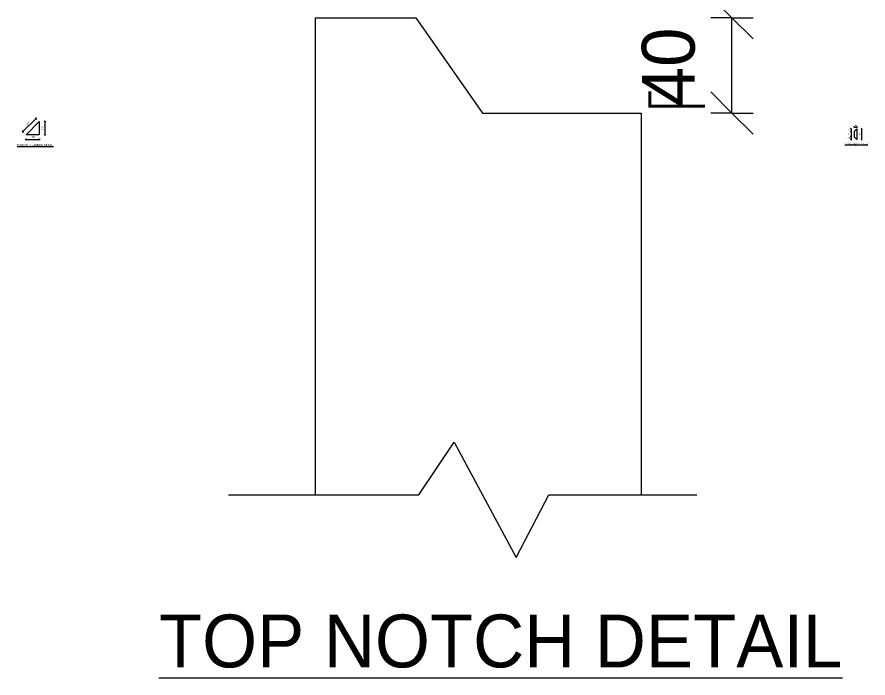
# Model space of a CAD drawing. Header units: millimetres. Extents: x -8857 to 4375, y 1067 to 18539.
# Drawn here: x 1156 to 4375, y 1067 to 3569 of the extents above; entities that cross this region are included whole.
import ezdxf

# ---------------------------------------------------------------- set-up
doc = ezdxf.new("R2010")
doc.units = ezdxf.units.MM
for name, color, linetype, lineweight in [('A-ANNO-DIMS', 211, 'Continuous', 9), ('A-ANNO-DIMS-2', 211, 'Continuous', 9), ('A-ANNO-DIMS-3', 211, 'Continuous', 9), ('A-ANNO-DIMS-80', 211, 'Continuous', 9), ('A-DETL-THIN', 151, 'Continuous', 18), ('G-ANNO-TEXT', 231, 'Continuous', 9)]:
    doc.layers.add(name, color=color, linetype=linetype, lineweight=lineweight)
doc.styles.add('Arial_2', font='arial.ttf', dxfattribs={"height": 7.5})
doc.styles.add('Arial_3', font='arial.ttf', dxfattribs={"height": 5})
doc.styles.add('Nirmala UI Semilight_2', font='NirmalaS.ttf', dxfattribs={"height": 7.5})
doc.styles.add('Nirmala UI Semilight_3', font='NirmalaS.ttf', dxfattribs={"height": 200})
doc.styles.add('Nirmala UI Semilight_4', font='NirmalaS.ttf', dxfattribs={"height": 200})
doc.styles.add('Nirmala UI Semilight_5', font='NirmalaS.ttf', dxfattribs={"height": 5})
doc.dimstyles.new('Arrow_Filled_-_2_5_NI_UI_2', dxfattribs={"dimscale": 304.8, "dimtxt": 7.85523, "dimasz": 0.019685, "dimexe": 0.009843, "dimexo": 0.0625, "dimgap": 0.009843, "dimtad": 1, "dimdec": 4, "dimzin": 0, "dimdsep": 46, "dimtxsty": 'Nirmala UI Semilight_2', "dimblk1": 'OBLIQUE', "dimblk2": 'OBLIQUE', "dimsah": 1, "dimcen": 0.09, "dimazin": 0, "dimtfac": 1, "dimtdec": 4, "dimtix": 1, "dimtmove": 0, "dimatfit": 3, "dimfxl": 0.009843, "dimfxlon": 1, "dimtvp": 1, "dimtolj": 1, "dimtzin": 0, "dimarcsym": 2})
doc.dimstyles.new('Arrow_Filled_-_2_5_NI_UI_4', dxfattribs={"dimscale": 304.8, "dimtxt": 209.472789, "dimasz": 0.524934, "dimexe": 0.262467, "dimexo": 0.0625, "dimgap": 0.262467, "dimtad": 1, "dimdec": 4, "dimzin": 0, "dimdsep": 46, "dimtxsty": 'Nirmala UI Semilight_3', "dimblk1": 'OBLIQUE', "dimblk2": 'OBLIQUE', "dimsah": 1, "dimcen": 0.09, "dimazin": 0, "dimtfac": 1, "dimtdec": 4, "dimtix": 1, "dimtmove": 0, "dimatfit": 3, "dimfxl": 0.262467, "dimfxlon": 1, "dimtvp": 1, "dimtolj": 1, "dimtzin": 0, "dimarcsym": 2})
doc.dimstyles.new('Arrow_Filled_-_2_5_NI_UI_5', dxfattribs={"dimscale": 304.8, "dimtxt": 5.23682, "dimasz": 0.013123, "dimexe": 0.006562, "dimexo": 0.0625, "dimgap": 0.006562, "dimtad": 1, "dimdec": 4, "dimzin": 0, "dimdsep": 46, "dimtxsty": 'Nirmala UI Semilight_5', "dimblk1": 'OBLIQUE', "dimblk2": 'OBLIQUE', "dimsah": 1, "dimcen": 0.09, "dimazin": 0, "dimtfac": 1, "dimtdec": 4, "dimtix": 1, "dimtmove": 0, "dimatfit": 3, "dimfxl": 0.006562, "dimfxlon": 1, "dimtvp": 1, "dimtolj": 1, "dimtzin": 0, "dimarcsym": 2})

# ---------------------------------------------------------------- blocks, each defined once
blk = doc.blocks.new('DIMBLOCK32-CHAMFER DETAIL')
at = {"layer": 'A-ANNO-DIMS-3'}
for p, q in [((1189.6, 3104.9), (1186.6, 3101.9)), ((1189.6, 3104.9), (1192.6, 3107.9)), ((1189.6, 3104.9), (1189.6, 3107.9)), ((1189.6, 3104.9), (1239.6, 3104.9)), ((1189.6, 3104.9), (1189.6, 3101.9)), ((1239.6, 3104.9), (1236.6, 3101.9)), ((1239.6, 3104.9), (1242.6, 3107.9)), ((1239.6, 3104.9), (1239.6, 3107.9)), ((1239.6, 3104.9), (1239.6, 3101.9))]:
    blk.add_line(p, q, dxfattribs=at)
at = {"layer": 'A-ANNO-DIMS-3', "color": 0, "insert": (1209.8, 3117.7), "char_height": 7.5, "width": 11.654, "attachment_point": 1, "line_spacing_factor": 1.142579, "style": 'Nirmala UI Semilight_2'}
blk.add_mtext('\u202a10', dxfattribs=at)
blk = doc.blocks.new('_Oblique')
at = {"color": 0, "linetype": 'ByBlock', "lineweight": -2}
blk.add_line((-0.5, -0.5), (0.5, 0.5), dxfattribs=at)
blk = doc.blocks.new('DIMBLOCK33-CHAMFER DETAIL')
at = {"layer": 'A-ANNO-DIMS-3'}
for p, q in [((1260.7, 3172.8), (1257.7, 3175.8)), ((1260.7, 3172.8), (1257.7, 3172.8)), ((1260.7, 3172.8), (1260.7, 3122.8)), ((1260.7, 3172.8), (1263.7, 3169.8)), ((1260.7, 3172.8), (1263.7, 3172.8)), ((1260.7, 3122.8), (1257.7, 3125.8)), ((1260.7, 3122.8), (1257.7, 3122.8)), ((1260.7, 3122.8), (1263.7, 3119.8)), ((1260.7, 3122.8), (1263.7, 3122.8))]:
    blk.add_line(p, q, dxfattribs=at)
at = {"layer": 'A-ANNO-DIMS-3', "color": 0, "insert": (1247.9, 3142.9), "char_height": 7.5, "width": 11.654, "attachment_point": 1, "rotation": 90, "line_spacing_factor": 1.142579, "style": 'Nirmala UI Semilight_2'}
blk.add_mtext('\u202a10', dxfattribs=at)
blk = doc.blocks.new('DIMBLOCK34-CHAMFER DETAIL')
at = {"layer": 'A-ANNO-DIMS-3'}
for p, q in [((1227.8, 3184.7), (1227.8, 3188.9)), ((1177.8, 3134.7), (1227.8, 3184.7)), ((1227.8, 3184.7), (1225.7, 3186.8)), ((1227.8, 3184.7), (1227.8, 3180.4)), ((1227.8, 3184.7), (1229.9, 3182.5)), ((1177.8, 3134.7), (1175.7, 3136.8)), ((1177.8, 3134.7), (1177.8, 3138.9)), ((1177.8, 3134.7), (1177.8, 3130.4)), ((1177.8, 3134.7), (1179.9, 3132.5))]:
    blk.add_line(p, q, dxfattribs=at)
at = {"layer": 'A-ANNO-DIMS-3', "color": 0, "insert": (1190.3, 3165.2), "char_height": 7.5, "width": 11.826, "attachment_point": 1, "rotation": 45, "line_spacing_factor": 1.142579, "style": 'Nirmala UI Semilight_2'}
blk.add_mtext('\u202a14', dxfattribs=at)
blk = doc.blocks.new('DIMBLOCK38-TOP NOTCH DETAIL')
at = {"layer": 'A-ANNO-DIMS-80'}
for p, q in [((3860.4, 3565.5), (3780.4, 3645.5)), ((3860.4, 3565.5), (3780.4, 3565.5)), ((3860.4, 3205), (3860.4, 3565.5)), ((3860.4, 3565.5), (3940.4, 3485.5)), ((3860.4, 3565.5), (3940.4, 3565.5)), ((3860.4, 3205), (3780.4, 3285)), ((3860.4, 3205), (3780.4, 3205)), ((3860.4, 3205), (3940.4, 3125)), ((3860.4, 3205), (3940.4, 3205))]:
    blk.add_line(p, q, dxfattribs=at)
at = {"layer": 'A-ANNO-DIMS-80', "color": 0, "insert": (3519.5, 3231), "char_height": 200, "width": 370.196, "attachment_point": 1, "rotation": 90, "line_spacing_factor": 1.142579, "style": 'Nirmala UI Semilight_3'}
blk.add_mtext('\u202a40', dxfattribs=at)
blk = doc.blocks.new('DIMBLOCK39-GROOVE DETAIL')
at = {"layer": 'A-ANNO-DIMS-2'}
for p, q in [((4322.9, 3152), (4320.9, 3150)), ((4322.9, 3152), (4324.9, 3154)), ((4322.9, 3152), (4322.9, 3154)), ((4322.9, 3152), (4332.9, 3152)), ((4322.9, 3152), (4322.9, 3150)), ((4332.9, 3152), (4330.9, 3150)), ((4332.9, 3152), (4334.9, 3154)), ((4332.9, 3152), (4332.9, 3154)), ((4332.9, 3152), (4332.9, 3150))]:
    blk.add_line(p, q, dxfattribs=at)
at = {"layer": 'A-ANNO-DIMS-2', "color": 0, "insert": (4324.7, 3160.6), "char_height": 5, "width": 7.77, "attachment_point": 1, "line_spacing_factor": 1.142579, "style": 'Nirmala UI Semilight_5'}
blk.add_mtext('10', dxfattribs=at)
blk = doc.blocks.new('DIMBLOCK40-GROOVE DETAIL')
at = {"layer": 'A-ANNO-DIMS-2'}
for p, q in [((4310.8, 3144.9), (4308.8, 3146.9)), ((4310.8, 3144.9), (4308.8, 3144.9)), ((4310.8, 3134.9), (4308.8, 3136.9)), ((4310.8, 3134.9), (4308.8, 3134.9)), ((4310.8, 3144.9), (4310.8, 3134.9)), ((4310.8, 3144.9), (4312.8, 3142.9)), ((4310.8, 3144.9), (4312.8, 3144.9)), ((4310.8, 3134.9), (4312.8, 3132.9)), ((4310.8, 3134.9), (4312.8, 3134.9))]:
    blk.add_line(p, q, dxfattribs=at)
at = {"layer": 'A-ANNO-DIMS-2', "color": 0, "insert": (4302.3, 3136.7), "char_height": 5, "width": 7.77, "attachment_point": 1, "rotation": 90, "line_spacing_factor": 1.142579, "style": 'Nirmala UI Semilight_5'}
blk.add_mtext('10', dxfattribs=at)
blk = doc.blocks.new('DIMBLOCK41-GROOVE DETAIL')
at = {"layer": 'A-ANNO-DIMS-2'}
for p, q in [((4310.8, 3134.9), (4308.8, 3136.9)), ((4310.8, 3134.9), (4308.8, 3134.9)), ((4310.8, 3134.9), (4310.8, 3114.9)), ((4310.8, 3134.9), (4312.8, 3132.9)), ((4310.8, 3134.9), (4312.8, 3134.9)), ((4310.8, 3114.9), (4308.8, 3116.9)), ((4310.8, 3114.9), (4308.8, 3114.9)), ((4310.8, 3114.9), (4312.8, 3112.9)), ((4310.8, 3114.9), (4312.8, 3114.9))]:
    blk.add_line(p, q, dxfattribs=at)
at = {"layer": 'A-ANNO-DIMS-2', "color": 0, "insert": (4302.3, 3121.1), "char_height": 5, "width": 9.141, "attachment_point": 1, "rotation": 90, "line_spacing_factor": 1.142579, "style": 'Nirmala UI Semilight_5'}
blk.add_mtext('20', dxfattribs=at)
blk = doc.blocks.new('DIMBLOCK42-GROOVE DETAIL')
at = {"layer": 'A-ANNO-DIMS-2'}
for p, q in [((4310.8, 3114.9), (4308.8, 3116.9)), ((4310.8, 3114.9), (4308.8, 3114.9)), ((4310.8, 3104.9), (4308.8, 3106.9)), ((4310.8, 3104.9), (4308.8, 3104.9)), ((4310.8, 3114.9), (4310.8, 3104.9)), ((4310.8, 3114.9), (4312.8, 3112.9)), ((4310.8, 3114.9), (4312.8, 3114.9)), ((4310.8, 3104.9), (4312.8, 3102.9)), ((4310.8, 3104.9), (4312.8, 3104.9))]:
    blk.add_line(p, q, dxfattribs=at)
at = {"layer": 'A-ANNO-DIMS-2', "color": 0, "insert": (4302.3, 3106.7), "char_height": 5, "width": 7.77, "attachment_point": 1, "rotation": 90, "line_spacing_factor": 1.142579, "style": 'Nirmala UI Semilight_5'}
blk.add_mtext('10', dxfattribs=at)
blk = doc.blocks.new('DIMBLOCK43-GROOVE DETAIL')
at = {"layer": 'A-ANNO-DIMS-2'}
for p, q in [((4351, 3144.9), (4349, 3146.9)), ((4351, 3144.9), (4349, 3144.9)), ((4351, 3144.9), (4351, 3104.9)), ((4351, 3144.9), (4353, 3142.9)), ((4351, 3144.9), (4353, 3144.9)), ((4351, 3104.9), (4349, 3106.9)), ((4351, 3104.9), (4349, 3104.9)), ((4351, 3104.9), (4353, 3102.9)), ((4351, 3104.9), (4353, 3104.9))]:
    blk.add_line(p, q, dxfattribs=at)
at = {"layer": 'A-ANNO-DIMS-2', "color": 0, "insert": (4342.5, 3121.1), "char_height": 5, "width": 9.255, "attachment_point": 1, "rotation": 90, "line_spacing_factor": 1.142579, "style": 'Nirmala UI Semilight_5'}
blk.add_mtext('40', dxfattribs=at)

msp = doc.modelspace()

# ---------------------------------------------------------------- linework, layer by layer
at = {"layer": 'A-DETL-THIN', "lineweight": 9}
for p, q in [((2284.37821, 1760.77489), (2284.37821, 3565.45823)), ((2284.37821, 3565.45823), (2664.37821, 3565.45823)), ((2664.37821, 3565.45823), (2916.75184, 3205.03133)), ((2916.75184, 3205.03133), (3516.75184, 3205.03133)), ((3516.75184, 3205.03133), (3516.75184, 1760.77489)), ((2675.358, 1760.77489), (2809.5643, 1959.7439)), ((2809.5643, 1959.7439), (3043.76408, 1523.30928)), ((1955.358, 1760.77489), (2675.358, 1760.77489)), ((3043.76408, 1523.30928), (3167.3928, 1760.77489)), ((3167.3928, 1760.77489), (3727.3928, 1760.77489))]:
    msp.add_line(p, q, dxfattribs=at)
at = {"layer": 'A-DETL-THIN'}
for p, q in [((1239.64704, 3172.79249), (1189.64704, 3122.79249)), ((1239.64704, 3172.79249), (1239.64704, 3122.79249)), ((4322.90468, 3134.93342), (4332.90468, 3144.93342)), ((4322.90468, 3134.93342), (4322.90468, 3114.93342)), ((4322.90468, 3134.93342), (4323.70468, 3134.93342)), ((4332.90468, 3144.93342), (4332.90468, 3104.93342)), ((1239.64704, 3122.79249), (1189.64704, 3122.79249)), ((4322.90468, 3114.93342), (4332.90468, 3104.93342)), ((4322.90468, 3114.93342), (4323.70468, 3114.93342))]:
    msp.add_line(p, q, dxfattribs=at)

# ---------------------------------------------------------------- texts
at = {"layer": 'G-ANNO-TEXT', "color": 7, "attachment_point": 1}
for s, insert, char_height, width, style in [('\\LTYPICAL GROOVE DETAIL', (4286.90345, 3090.65698), 5, 106.784775, 'Arial_3'), ('\\LTYPICAL CHAMFER DETAIL', (1155.56883, 3087.48198), 7.5, 166.9113375, 'Arial_2'), ('\\LTOP NOTCH DETAIL', (1692.47945, 1307.16895), 200, 2975.864, 'Nirmala UI Semilight_4')]:
    msp.add_mtext(s, dxfattribs=dict(at, insert=insert, char_height=char_height, width=width, style=style))

# ---------------------------------------------------------------- dimensions: what is measured, and where the dimension line sits
at = {"layer": 'A-ANNO-DIMS'}
for base, p1, p2, angle, text, dimstyle, override, picture, middle in [((3860.40734, 3565.45823), (3780.40734, 3205.03133), (3780.40734, 3565.45823), 90, '\u202a40', 'Arrow_Filled_-_2_5_NI_UI_4', {"dimpost": '<>', "dimfxl": 360.426899}, 'DIMBLOCK38-TOP NOTCH DETAIL', (3659.97517, 3385.24478)), ((1227.78742, 3184.65212), (1179.90874, 3132.5308), (1229.90874, 3182.5308), 45, '\u202a14', 'Arrow_Filled_-_2_5_NI_UI_2', {"dimpost": '<>', "dimfxl": 70.710678}, 'DIMBLOCK34-CHAMFER DETAIL', (1197.45786, 3164.98167)), ((1260.65436, 3122.79249), (1257.65436, 3172.79249), (1257.65436, 3122.79249), 90, '\u202a10', 'Arrow_Filled_-_2_5_NI_UI_2', {"dimpost": '<>', "dimfxl": 50}, 'DIMBLOCK33-CHAMFER DETAIL', (1253.11723, 3147.79249))]:
    dim = msp.add_linear_dim(base=base, p1=p1, p2=p2, angle=angle, text=text, dimstyle=dimstyle, override=override, dxfattribs=at)
    dim.commit()
    dim.dimension.update_dxf_attribs({"geometry": picture, "text_midpoint": middle})
dim = msp.add_linear_dim(base=(4332.90468, 3152.04854), p1=(4322.90468, 3150.04854), p2=(4332.90468, 3150.04854), dimstyle='Arrow_Filled_-_2_5_NI_UI_5', override={"dimpost": '<>', "dimfxl": 10}, dxfattribs=at)
dim.commit()
dim.dimension.update_dxf_attribs({"geometry": 'DIMBLOCK39-GROOVE DETAIL', "text_midpoint": (4327.90468, 3156.64617)})
for base, p1, p2, override, picture, middle in [((4310.80417, 3134.93342), (4312.80417, 3144.93342), (4312.80417, 3134.93342), {"dimpost": '<>', "dimfxl": 10}, 'DIMBLOCK40-GROOVE DETAIL', (4306.20654, 3139.93342)), ((4310.80417, 3114.93342), (4312.80417, 3134.93342), (4312.80417, 3114.93342), {"dimpost": '<>', "dimfxl": 20}, 'DIMBLOCK41-GROOVE DETAIL', (4306.22049, 3124.93342)), ((4350.98081, 3104.93342), (4348.98081, 3144.93342), (4348.98081, 3104.93342), {"dimpost": '<>', "dimfxl": 40}, 'DIMBLOCK43-GROOVE DETAIL', (4346.39713, 3124.93342)), ((4310.80417, 3104.93342), (4312.80417, 3114.93342), (4312.80417, 3104.93342), {"dimpost": '<>', "dimfxl": 10}, 'DIMBLOCK42-GROOVE DETAIL', (4306.20654, 3109.93342))]:
    dim = msp.add_linear_dim(base=base, p1=p1, p2=p2, angle=90, dimstyle='Arrow_Filled_-_2_5_NI_UI_5', override=override, dxfattribs=at)
    dim.commit()
    dim.dimension.update_dxf_attribs({"geometry": picture, "text_midpoint": middle})
dim = msp.add_linear_dim(base=(1239.64704, 3104.90761), p1=(1189.64704, 3107.90761), p2=(1239.64704, 3107.90761), text='\u202a10', dimstyle='Arrow_Filled_-_2_5_NI_UI_2', override={"dimpost": '<>', "dimfxl": 50}, dxfattribs=at)
dim.commit()
dim.dimension.update_dxf_attribs({"geometry": 'DIMBLOCK32-CHAMFER DETAIL', "text_midpoint": (1214.64704, 3112.44474)})

doc.saveas('drawing.dxf')
